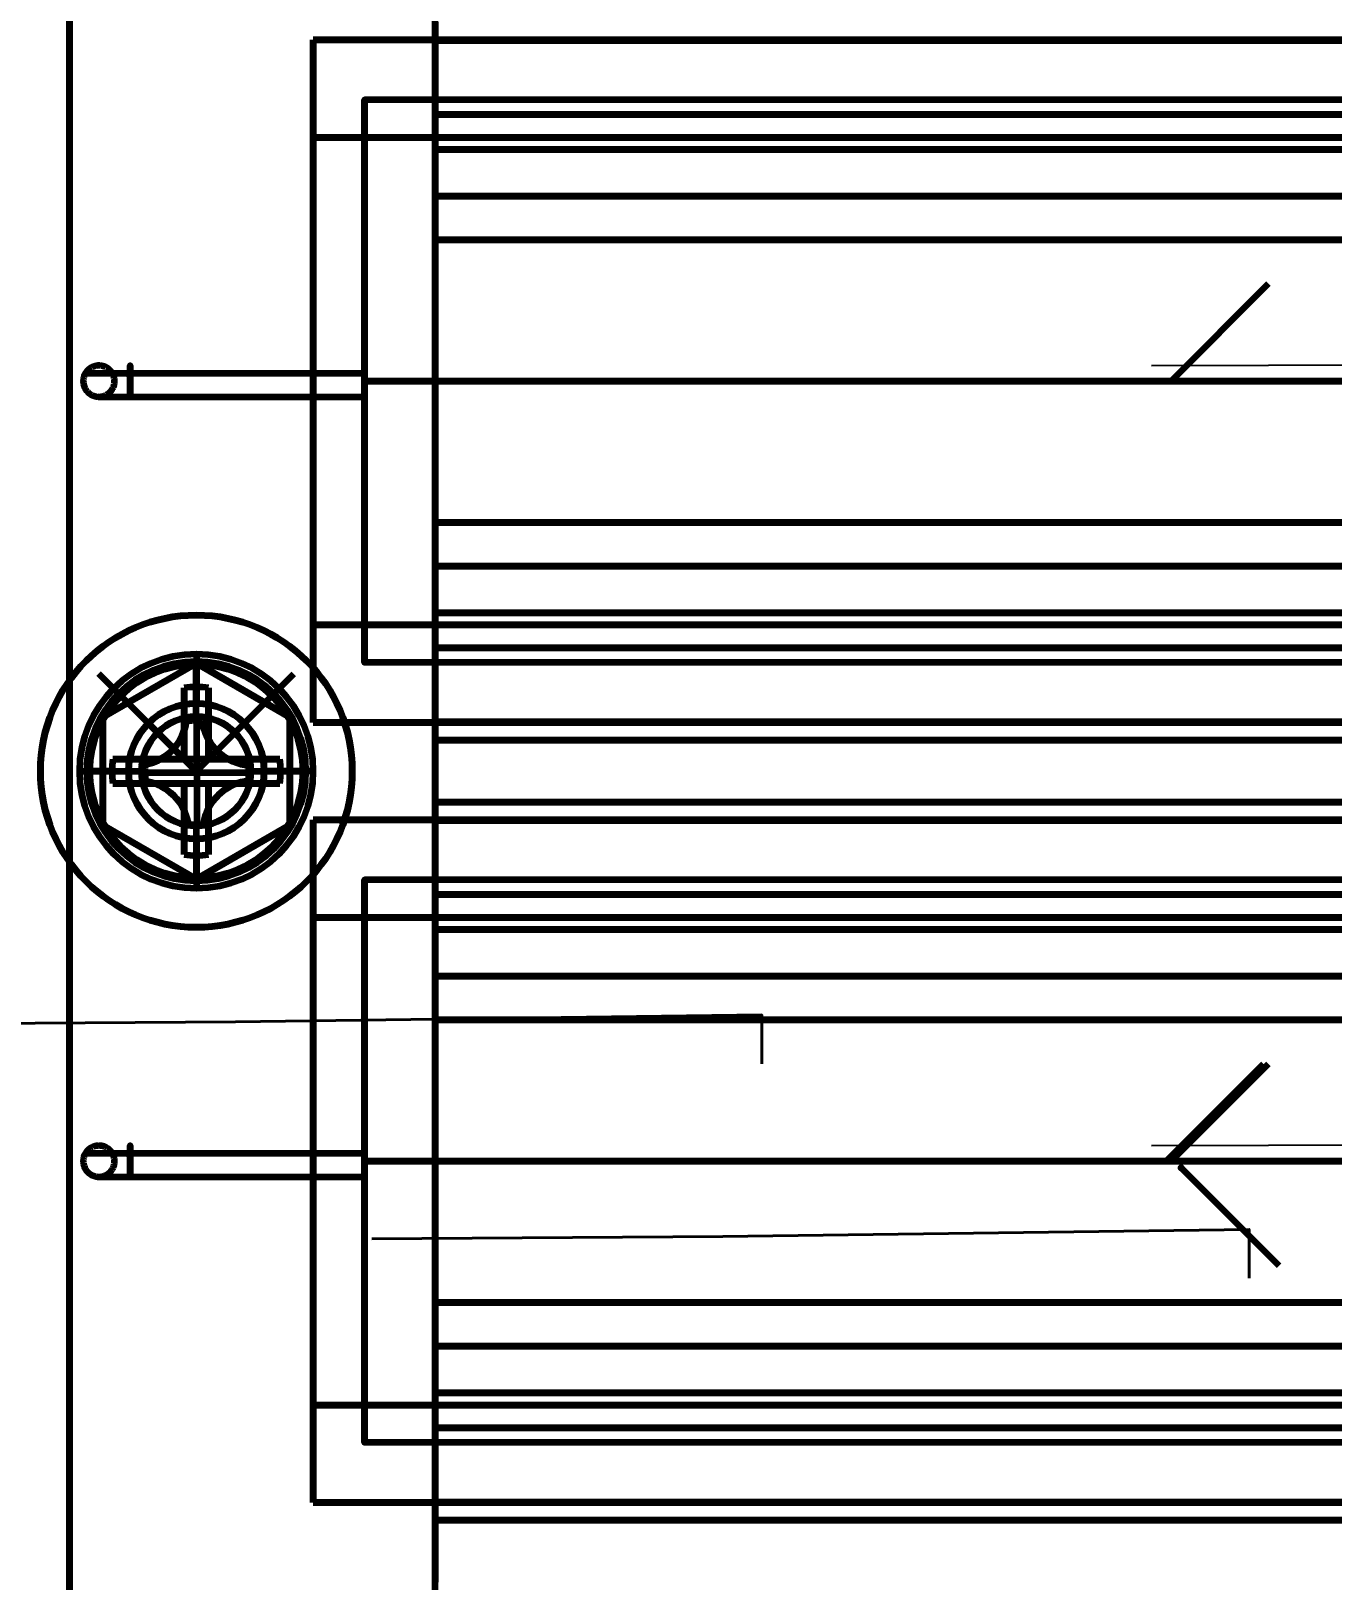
# Model space of a CAD drawing. Header units: inches. Extents: x -0.4 to 8, y -0.5 to 10.5.
# Drawn here: x 3.93 to 5.265, y 1.97 to 3.559 of the extents above; entities that cross this region are included whole.
import ezdxf

# ---------------------------------------------------------------- set-up
doc = ezdxf.new("R2010")
doc.units = ezdxf.units.IN
doc.header["$LTSCALE"] = 0.504853
doc.header["$MEASUREMENT"] = 0
for name, color, linetype in [('1', 7, 'Continuous'), ('2', 7, 'Continuous'), ('3', 7, 'Continuous'), ('65', 7, 'Continuous'), ('75', 7, 'Continuous'), ('80', 7, 'Continuous')]:
    doc.layers.add(name, color=color, linetype=linetype)
doc.styles.get("Standard").update_dxf_attribs({"font": 'ROMANS.SHX'})

# ---------------------------------------------------------------- blocks, each defined once
blk = doc.blocks.new('1809')
at = {"layer": '3', "color": 2, "linetype": 'Continuous', "lineweight": 211, "insert": (0, 0.05), "char_height": 0.05, "attachment_point": 1}
blk.add_mtext('{\\W84.000000;1}', dxfattribs=at)
blk = doc.blocks.new('1983')
at = {"layer": '3', "color": 2, "linetype": 'Continuous', "lineweight": 211, "insert": (0, 0.05, 0.047), "char_height": 0.05, "attachment_point": 1}
blk.add_mtext('{\\W84.000000;1}', dxfattribs=at)
blk = doc.blocks.new('H59')
at = {"color": 1, "linetype": 'Continuous', "lineweight": 211}
for p, q in [((-0.000094, 0.056, -0.058687), (-0.000094, 0.1125, -0.125687)), ((-0.000094, 0.056, 0.124313), (-0.000094, 0.056, -0.058687)), ((0.00066, -0.001414, -0.060366), (0.00066, 0.052031, -0.125687)), ((-0.030601, 0.01635, -0.104312), (-0.030601, 0.01635, -0.125687)), ((0.016218, 0.026528, -0.099504), (0.016218, 0.026528, -0.125687)), ((-0.112594, 0, -0.125687), (-0.056094, 0, -0.058687)), ((-0.056094, 0, -0.058687), (-0.056094, 0, 0.124313)), ((0.055906, 0, 0.124313), (0.055906, 0, -0.058687)), ((0.055906, 0, -0.058687), (0.112406, 0, -0.125687)), ((-0.052784, -0.001414, -0.125687), (0.00066, -0.001414, -0.060366)), ((0.00066, -0.001414, -0.060366), (0.054105, -0.001414, -0.125687)), ((0.00066, -0.001414, -0.060366), (0.00066, -0.054858, -0.125687)), ((-0.018388, -0.03047, -0.102979), (-0.018388, -0.03047, -0.125687)), ((0.027414, -0.020292, -0.125687), (0.027414, -0.020292, -0.100386)), ((-0.000094, -0.056, 0.124313), (-0.000094, -0.056, -0.058687)), ((-0.000094, -0.056, -0.058687), (-0.000094, -0.1125, -0.125687))]:
    blk.add_line(p, q, dxfattribs=at)
for points in [[(-0.05216, 0.006728, -0.125687), (-0.04396, 0.00903, -0.116375), (-0.039138, 0.011099, -0.111356), (-0.030601, 0.01635, -0.104312), (-0.027233, 0.019125, -0.102703), (-0.024118, 0.02216, -0.102167), (-0.020301, 0.026691, -0.103218), (-0.017733, 0.030444, -0.105327), (-0.017367, 0.031042, -0.105742), (-0.015074, 0.035266, -0.109147), (-0.011026, 0.046991, -0.121227), (-0.010765, 0.048274, -0.12268), (-0.010334, 0.050888, -0.125687)], [(-0.05216, 0.006728, -0.125687), (-0.04396, 0.00903, -0.116375), (-0.039138, 0.011099, -0.111356), (-0.030601, 0.01635, -0.104312), (-0.027233, 0.019125, -0.102703), (-0.024118, 0.02216, -0.102167), (-0.020301, 0.026691, -0.103218), (-0.017733, 0.030444, -0.105327), (-0.017367, 0.031042, -0.105742), (-0.015074, 0.035266, -0.109147), (-0.011026, 0.046991, -0.121227), (-0.010765, 0.048274, -0.12268), (-0.010334, 0.050888, -0.125687)], [(0.006016, 0.051762, -0.125687), (0.006893, 0.046666, -0.119622), (0.008217, 0.04184, -0.114032), (0.009674, 0.037917, -0.109683), (0.012139, 0.032813, -0.104489), (0.014233, 0.029342, -0.101454), (0.016546, 0.0261, -0.099196), (0.019379, 0.022735, -0.097709), (0.021379, 0.020669, -0.097375), (0.023762, 0.01848, -0.097627), (0.027535, 0.015513, -0.099185), (0.032546, 0.012346, -0.102811), (0.037585, 0.00989, -0.107564), (0.045366, 0.0073, -0.116034), (0.053596, 0.005946, -0.125687)], [(0.006016, 0.051762, -0.125687), (0.006893, 0.046666, -0.119622), (0.008217, 0.04184, -0.114032), (0.009674, 0.037917, -0.109683), (0.012139, 0.032813, -0.104489), (0.014233, 0.029342, -0.101454), (0.016546, 0.0261, -0.099196), (0.019379, 0.022735, -0.097709), (0.021379, 0.020669, -0.097375), (0.023762, 0.01848, -0.097627), (0.027535, 0.015513, -0.099185), (0.032546, 0.012346, -0.102811), (0.037585, 0.00989, -0.107564), (0.045366, 0.0073, -0.116034), (0.053596, 0.005946, -0.125687)], [(-0.008408, -0.054083, -0.125687), (-0.010196, -0.046378, -0.116901), (-0.012699, -0.039921, -0.110182), (-0.014716, -0.03603, -0.10666), (-0.017123, -0.032216, -0.103837), (-0.020065, -0.028366, -0.101921), (-0.023633, -0.024527, -0.10135), (-0.027129, -0.021418, -0.102215), (-0.031382, -0.018305, -0.104637), (-0.035458, -0.015883, -0.107921), (-0.039755, -0.013832, -0.112041), (-0.044697, -0.01203, -0.117301), (-0.052034, -0.010334, -0.125687)], [(-0.008408, -0.054083, -0.125687), (-0.010196, -0.046378, -0.116901), (-0.012699, -0.039921, -0.110182), (-0.014716, -0.03603, -0.10666), (-0.017123, -0.032216, -0.103837), (-0.020065, -0.028366, -0.101921), (-0.023633, -0.024527, -0.10135), (-0.027129, -0.021418, -0.102215), (-0.031382, -0.018305, -0.104637), (-0.035458, -0.015883, -0.107921), (-0.039755, -0.013832, -0.112041), (-0.044697, -0.01203, -0.117301), (-0.052034, -0.010334, -0.125687)], [(0.053411, -0.010002, -0.125687), (0.046028, -0.011331, -0.117125), (0.040373, -0.013122, -0.110968), (0.03428, -0.015897, -0.105107), (0.027414, -0.020292, -0.100386)], [(0.053411, -0.010002, -0.125687), (0.046028, -0.011331, -0.117125), (0.040373, -0.013122, -0.110968), (0.03428, -0.015897, -0.105107), (0.027414, -0.020292, -0.100386)], [(0.027414, -0.020292, -0.100386), (0.022411, -0.024597, -0.099219), (0.019784, -0.027356, -0.099757), (0.01735, -0.03032, -0.101161), (0.013958, -0.035354, -0.104918), (0.011595, -0.03982, -0.109172), (0.008361, -0.048752, -0.118984), (0.0072, -0.054457, -0.125687)], [(0.027414, -0.020292, -0.100386), (0.022411, -0.024597, -0.099219), (0.019784, -0.027356, -0.099757), (0.01735, -0.03032, -0.101161), (0.013958, -0.035354, -0.104918), (0.011595, -0.03982, -0.109172), (0.008361, -0.048752, -0.118984), (0.0072, -0.054457, -0.125687)]]:
    blk.add_polyline3d(points, dxfattribs=at)
at = {"color": 1, "linetype": 'Continuous', "lineweight": 211, "extrusion": (-1e-15, 0, -1)}
for centre, radius in [((0.000094, 0, 0.125687), 0.1125), ((0.000094, 0, 0.058687), 0.056)]:
    blk.add_circle(centre, radius, dxfattribs=at)
at = {"color": 1, "linetype": 'Continuous', "lineweight": 211}
for centre in [(-0.000094, 0, 0.124313), (-0.000094, 0, -0.058687)]:
    blk.add_circle(centre, 0.056, dxfattribs=at)
at = {"color": 1, "linetype": 'Continuous', "lineweight": 211, "extrusion": (1e-15, -1e-15, -1)}
blk.add_arc((0.062154, 0.058081, 0.125687), 0.052316, 187.902683, 258.987718, dxfattribs=at)
at = {"color": 1, "linetype": 'Continuous', "lineweight": 211}
for centre, radius, start, end in [((0.00066, -0.001414, -0.125687), 0.053445, 84.249559, 101.871869), ((0.00066, -0.001414, -0.125687), 0.053445, 350.753146, 7.914989), ((0.00066, -0.001414, -0.125687), 0.053445, 180.000305, 189.60803), ((0.058967, -0.062022, -0.125687), 0.052316, 96.096776, 127.092837), ((0.00066, -0.001414, -0.125687), 0.053445, 260.23106, 277.028677)]:
    blk.add_arc(centre, radius, start, end, dxfattribs=at)
at = {"color": 1, "linetype": 'Continuous', "lineweight": 211, "extrusion": (0, 1e-15, -1)}
blk.add_arc((-0.057949, 0.058081, 0.125687), 0.052316, 274.772808, 353.062951, dxfattribs=at)
at = {"color": 1, "linetype": 'Continuous', "lineweight": 211, "extrusion": (4.5e-14, 0, -1)}
blk.add_arc((-0.00066, -0.001414, 0.125687), 0.053445, 0, 8.76173, dxfattribs=at)
at = {"color": 1, "linetype": 'Continuous', "lineweight": 211, "extrusion": (-1e-15, 1e-15, -1)}
blk.add_arc((0.060118, -0.062022, 0.125687), 0.052316, 98.888782, 171.272575, dxfattribs=at)
at = {"color": 1, "linetype": 'Continuous', "lineweight": 211, "extrusion": (-2e-15, 0, -1)}
blk.add_arc((-0.058967, -0.062022, 0.125687), 0.052316, 8.314552, 52.907206, dxfattribs=at)
at = {"layer": '2', "color": 3, "linetype": 'Continuous', "lineweight": 211}
blk.add_line((-0.000071, -0.000153, -0.029578), (-0.100071, 0.099847, -0.129578), dxfattribs=at)
blk.add_point((-0.000071, -0.000153, -0.029578), dxfattribs=at)
blk = doc.blocks.new('H35')
at = {"color": 1, "linetype": 'Continuous', "lineweight": 211}
for p, q in [((-0.13, 0.13, 0.475), (-0.13, -4.14, 0.475)), ((-0.13, -4.14, 0.375), (-0.13, 0.13, 0.375)), ((-0.13, -4.14, 0.475), (-0.13, 0.13, 0.475)), ((-0.13, 0.13, 0.375), (-0.13, -4.14, 0.375)), ((0.12, -0.95, 0.475), (0.12, -0.85, 0.375)), ((0.12, -0.85, 0.375), (1.87, -0.85, 0.375)), ((1.87, -0.85, 0.375), (0.12, -0.85, 0.375)), ((0.12, -0.95, 0.475), (0.12, -0.85, 0.375)), ((0.12, -0.85, 0.375), (0.12, -1.55, 0.375)), ((0.12, -0.85, 0.375), (0.12, -1.55, 0.375)), ((0.12, -0.95, 0.475), (1.87, -0.95, 0.475)), ((1.87, -0.95, 0.475), (0.12, -0.95, 0.475)), ((0.12, -1.45, 0.475), (0.12, -0.95, 0.475)), ((0.12, -1.45, 0.475), (0.12, -0.95, 0.475)), ((0.12, -1.55, 0.375), (0.12, -1.45, 0.475)), ((0.12, -1.55, 0.375), (0.12, -1.45, 0.475)), ((0.12, -1.45, 0.475), (1.87, -1.45, 0.475)), ((1.87, -1.45, 0.475), (0.12, -1.45, 0.475)), ((0, -1.5305, 0.375), (0, -1.5305, 0.475)), ((1.87, -1.55, 0.375), (0.12, -1.55, 0.375)), ((0.12, -1.55, 0.375), (1.87, -1.55, 0.375)), ((-0.0695, -1.6, 0.375), (-0.0695, -1.6, 0.475)), ((0.0695, -1.6, 0.375), (0.0695, -1.6, 0.475)), ((0.12, -1.75, 0.475), (0.12, -1.65, 0.375)), ((1.87, -1.65, 0.375), (0.12, -1.65, 0.375)), ((0.12, -1.65, 0.375), (1.87, -1.65, 0.375)), ((0.12, -1.75, 0.475), (0.12, -1.65, 0.375)), ((0.12, -1.65, 0.375), (0.12, -2.35, 0.375)), ((0.12, -1.65, 0.375), (0.12, -2.35, 0.375)), ((0, -1.6695, 0.475), (0, -1.6695, 0.375)), ((1.87, -1.75, 0.475), (0.12, -1.75, 0.475)), ((0.12, -1.75, 0.475), (1.87, -1.75, 0.475)), ((0.12, -2.25, 0.475), (0.12, -1.75, 0.475)), ((0.12, -2.25, 0.475), (0.12, -1.75, 0.475)), ((0.12, -2.25, 0.475), (1.87, -2.25, 0.475)), ((0.12, -2.35, 0.375), (0.12, -2.25, 0.475)), ((1.87, -2.25, 0.475), (0.12, -2.25, 0.475)), ((0.12, -2.35, 0.375), (0.12, -2.25, 0.475)), ((1.87, -2.35, 0.375), (0.12, -2.35, 0.375)), ((0.12, -2.35, 0.375), (1.87, -2.35, 0.375))]:
    blk.add_line(p, q, dxfattribs=at)
at = {"color": 1, "linetype": 'Continuous', "lineweight": 211, "extrusion": (0, 0, -1)}
for centre in [(0, -1.6, -0.475), (0, -1.6, -0.375)]:
    blk.add_circle(centre, 0.0695, dxfattribs=at)
at = {"color": 1, "linetype": 'Continuous', "lineweight": 211}
for centre in [(0, -1.6, 0.375), (0, -1.6, 0.475)]:
    blk.add_circle(centre, 0.0695, dxfattribs=at)
at = {"layer": '2', "color": 3, "linetype": 'Continuous', "lineweight": 211}
blk.add_line((1.0105, -2.0069, 0.4314), (1.1105, -2.1069, 0.5314), dxfattribs=at)
blk.add_point((1.0105, -2.0069, 0.4314), dxfattribs=at)
blk = doc.blocks.new('H29')
at = {"color": 1, "linetype": 'Continuous', "lineweight": 211}
for p, q in [((-0.096, 0.055426, 0.375), (0, 0.110851, 0.375)), ((0, 0.110851, 0.375), (-0.096, 0.055426, 0.375)), ((-0.096, 0.055426), (0, 0.110851)), ((-0.096, 0.055426), (0, 0.110851)), ((0, 0.110851, 0.375), (0.096, 0.055426, 0.375)), ((0, 0.110851), (0, 0.110851, 0.375)), ((0, 0.110851), (0.096, 0.055426)), ((0.096, 0.055426, 0.375), (0, 0.110851, 0.375)), ((0, 0.110851, 0.375), (0, 0.110851)), ((0, 0.110851), (0.096, 0.055426)), ((-0.096, -0.055426, 0.375), (-0.096, 0.055426, 0.375)), ((-0.096, 0.055426, 0.375), (-0.096, 0.055426)), ((-0.096, -0.055426), (-0.096, 0.055426)), ((-0.096, 0.055426), (-0.096, 0.055426, 0.375)), ((-0.096, 0.055426, 0.375), (-0.096, -0.055426, 0.375)), ((-0.096, -0.055426), (-0.096, 0.055426)), ((0, 0.056), (0, 0.056, 0.375)), ((0.096, -0.055426, 0.375), (0.096, 0.055426, 0.375)), ((0.096, 0.055426, 0.375), (0.096, 0.055426)), ((0.096, 0.055426), (0.096, -0.055426)), ((0.096, 0.055426, 0.375), (0.096, -0.055426, 0.375)), ((0.096, 0.055426), (0.096, -0.055426)), ((0.096, 0.055426), (0.096, 0.055426, 0.375)), ((-0.056, 0), (-0.056, 0, 0.375)), ((0.056, 0, 0.375), (0.056, 0)), ((0, -0.110851, 0.375), (-0.096, -0.055426, 0.375)), ((-0.096, -0.055426), (-0.096, -0.055426, 0.375)), ((-0.096, -0.055426, 0.375), (0, -0.110851, 0.375)), ((0, -0.110851), (-0.096, -0.055426)), ((0, -0.110851), (-0.096, -0.055426)), ((-0.096, -0.055426, 0.375), (-0.096, -0.055426)), ((0.096, -0.055426, 0.375), (0, -0.110851, 0.375)), ((0.096, -0.055426), (0, -0.110851)), ((0, -0.110851, 0.375), (0.096, -0.055426, 0.375)), ((0.096, -0.055426), (0, -0.110851)), ((0, -0.056), (0, -0.056, 0.375)), ((0.096, -0.055426), (0.096, -0.055426, 0.375)), ((0.096, -0.055426, 0.375), (0.096, -0.055426)), ((0, -0.110851, 0.375), (0, -0.110851)), ((0, -0.110851), (0, -0.110851, 0.375))]:
    blk.add_line(p, q, dxfattribs=at)
at = {"color": 1, "linetype": 'Continuous', "lineweight": 211, "extrusion": (0, 0, -1)}
blk.add_circle((0, 0), 0.056, dxfattribs=at)
at = {"color": 1, "linetype": 'Continuous', "lineweight": 211}
for centre in [(0, 0, 0.375), (0, 0, 0.375), (0, 0)]:
    blk.add_circle(centre, 0.056, dxfattribs=at)
at = {"layer": '2', "color": 3, "linetype": 'Continuous', "lineweight": 211}
blk.add_line((0, 0, 0.187527), (0.1, 0.1, 0.287527), dxfattribs=at)
blk.add_point((0, 0, 0.187527), dxfattribs=at)
blk = doc.blocks.new('H47')
at = {"color": 1, "linetype": 'Continuous', "lineweight": 211}
for p, q in [((0, 0.16, -0.062), (0, 0.16, -0.125)), ((0, 0.12, -0.125), (0, 0.0695, -0.0679)), ((0, 0.0695, -0.0679), (0, 0.0695, -0.062)), ((-0.16, 0, -0.125), (-0.16, 0, -0.062)), ((-0.12, 0, -0.125), (-0.0695, 0, -0.0679)), ((-0.0695, 0, -0.0679), (-0.0695, 0, -0.062)), ((0.12, 0, -0.125), (0.0695, 0, -0.0679)), ((0.0695, 0, -0.0679), (0.0695, 0, -0.062)), ((0.16, 0, -0.062), (0.16, 0, -0.125)), ((0, -0.0695, -0.0679), (0, -0.12, -0.125)), ((0, -0.0695, -0.062), (0, -0.0695, -0.0679)), ((0, -0.16, -0.062), (0, -0.16, -0.125))]:
    blk.add_line(p, q, dxfattribs=at)
at = {"color": 1, "linetype": 'Continuous', "lineweight": 211, "extrusion": (-1e-15, 0, -1)}
for centre, radius in [((0, 0, 0.125), 0.16), ((0, 0, 0.125), 0.12), ((0, 0, 0.125), 0.12), ((0, 0, 0.0679), 0.0695), ((0, 0, 0.062), 0.0695)]:
    blk.add_circle(centre, radius, dxfattribs=at)
at = {"color": 1, "linetype": 'Continuous', "lineweight": 211}
for centre, radius in [((0, 0, -0.062), 0.16), ((0, 0, -0.062), 0.16), ((0, 0, -0.125), 0.16), ((0, 0, -0.0679), 0.0695), ((0, 0, -0.062), 0.0695)]:
    blk.add_circle(centre, radius, dxfattribs=at)
at = {"layer": '2', "color": 1, "linetype": 'Continuous', "lineweight": 211}
blk.add_line((0, 0, -0.0899), (-0.1, 0.1, -0.1899), dxfattribs=at)
blk.add_point((0, 0, -0.0899), dxfattribs=at)
blk = doc.blocks.new('C17')
at = {"color": 1, "linetype": 'Continuous', "lineweight": 211}
for p, q in [((1.9275, 0.2885, 0.2885), (0.2725, 0.2885, 0.2885)), ((1.9275, 0.2885, 0.2885), (0.2725, 0.2885, 0.2885)), ((1.9275, 0.2885, 0.2885), (0.2725, 0.2885, 0.2885)), ((0.2725, 0, 0.577), (1.9275, 0, 0.577)), ((1.9275, 0), (0.2725, 0)), ((0.2725, 0, 0.577), (1.9275, 0, 0.577)), ((1.9275, 0), (0.2725, 0)), ((0.2725, 0, 0.577), (1.9275, 0, 0.577)), ((1.9275, 0), (0.2725, 0)), ((1.9275, -0.2885, 0.2885), (0.2725, -0.2885, 0.2885)), ((1.9275, -0.2885, 0.2885), (0.2725, -0.2885, 0.2885)), ((1.9275, -0.2885, 0.2885), (0.2725, -0.2885, 0.2885))]:
    blk.add_line(p, q, dxfattribs=at)
at = {"color": 1, "linetype": 'Continuous', "lineweight": 211, "extrusion": (-1, 0, 0)}
blk.add_circle((0, 0.2885, -0.2725), 0.2885, dxfattribs=at)
blk.add_circle((0, 0.2885, -0.2725), 0.2885, dxfattribs=at)
blk.add_circle((0, 0.2885, -0.2725), 0.2885, dxfattribs=at)
at = {"color": 1, "linetype": 'Continuous', "lineweight": 211, "extrusion": (1, 0, 0)}
blk.add_circle((0, 0.2885, 0.2725), 0.2885, dxfattribs=at)
at = {"layer": '1', "color": 2, "linetype": 'Continuous', "lineweight": 211}
for points, weights, knots in [([(0, -0.016, -0.082), (-0.027713, -0.016, -0.082), (-0.013856, 0.008, -0.082), (0, 0.032, -0.082), (0.013856, 0.008, -0.082), (0.027713, -0.016, -0.082), (0, -0.016, -0.082)], [1, 0.5, 1, 0.5, 1, 0.5, 1], [0, 0, 0, 0.33333333, 0.33333333, 0.66666667, 0.66666667, 1, 1, 1]), ([(0, -0.016, 0.2565), (-0.027713, -0.016, 0.2565), (-0.013856, 0.008, 0.2565), (0, 0.032, 0.2565), (0.013856, 0.008, 0.2565), (0.027713, -0.016, 0.2565), (0, -0.016, 0.2565)], [1, 0.5, 1, 0.5, 1, 0.5, 1], [0, 0, 0, 0.33333333, 0.33333333, 0.66666667, 0.66666667, 1, 1, 1]), ([(0.032, -0.016, 0.2885), (0.032, -0.016, 0.316213), (0.032, 0.008, 0.302356), (0.032, 0.032, 0.2885), (0.032, 0.008, 0.274644), (0.032, -0.016, 0.260787), (0.032, -0.016, 0.2885)], [1, 0.5, 1, 0.5, 1, 0.5, 1], [0, 0, 0, 0.33333333, 0.33333333, 0.66666667, 0.66666667, 1, 1, 1]), ([(0.2725, -0.016, 0.2885), (0.2725, -0.016, 0.260787), (0.2725, 0.008, 0.274644), (0.2725, 0.032, 0.2885), (0.2725, 0.008, 0.302356), (0.2725, -0.016, 0.316213), (0.2725, -0.016, 0.2885)], [1, 0.5, 1, 0.5, 1, 0.5, 1], [0, 0, 0, 0.33333333, 0.33333333, 0.66666667, 0.66666667, 1, 1, 1]), ([(0.2725, 0.008, 0.302356), (0.15225, 0.008, 0.302356), (0.032, 0.008, 0.302356), (-0.013856, 0.008, 0.302356), (-0.013856, 0.008, 0.2565), (-0.013856, 0.008, 0.08725), (-0.013856, 0.008, -0.082)], [1, 1, 1, 0.707106781187, 1, 1, 1], [0, 0, 0, 0.38525933, 0.38525933, 0.4577535, 0.4577535, 1, 1, 1]), ([(0.2725, 0.008, 0.274644), (0.15225, 0.008, 0.274644), (0.032, 0.008, 0.274644), (0.013856, 0.008, 0.274644), (0.013856, 0.008, 0.2565), (0.013856, 0.008, 0.08725), (0.013856, 0.008, -0.082)], [1, 1, 1, 0.707106781187, 1, 1, 1], [0, 0, 0, 0.38525933, 0.38525933, 0.4577535, 0.4577535, 1, 1, 1]), ([(0, -0.016, -0.082), (0, -0.016, 0.08725), (0, -0.016, 0.2565), (0, -0.016, 0.2885), (0.032, -0.016, 0.2885), (0.15225, -0.016, 0.2885), (0.2725, -0.016, 0.2885)], [1, 1, 1, 0.707106781187, 1, 1, 1], [0, 0, 0, 0.5422465, 0.5422465, 0.61474067, 0.61474067, 1, 1, 1])]:
    blk.add_rational_spline(points, weights, degree=2, knots=knots, dxfattribs=at)
at = {"layer": '2', "color": 2, "linetype": 'Continuous', "lineweight": 211}
blk.add_line((1.1, 0, 0.2885), (1.2, 0.1, 0.3885), dxfattribs=at)
blk.add_point((1.1, 0, 0.2885), dxfattribs=at)
at = {"layer": '3', "color": 2, "linetype": 'Continuous', "lineweight": 211, "insert": (0, 0.02), "char_height": 0.02, "attachment_point": 1}
blk.add_mtext('{\\W210.000000;1}', dxfattribs=at)
blk = doc.blocks.new('C15')
at = {"color": 1, "linetype": 'Continuous', "lineweight": 211}
for p, q in [((1.9275, 0.2885, 0.2885), (0.2725, 0.2885, 0.2885)), ((1.9275, 0.2885, 0.2885), (0.2725, 0.2885, 0.2885)), ((1.9275, 0.2885, 0.2885), (0.2725, 0.2885, 0.2885)), ((0.2725, 0, 0.577), (1.9275, 0, 0.577)), ((1.9275, 0), (0.2725, 0)), ((0.2725, 0, 0.577), (1.9275, 0, 0.577)), ((1.9275, 0), (0.2725, 0)), ((0.2725, 0, 0.577), (1.9275, 0, 0.577)), ((1.9275, 0), (0.2725, 0)), ((1.9275, -0.2885, 0.2885), (0.2725, -0.2885, 0.2885)), ((1.9275, -0.2885, 0.2885), (0.2725, -0.2885, 0.2885)), ((1.9275, -0.2885, 0.2885), (0.2725, -0.2885, 0.2885))]:
    blk.add_line(p, q, dxfattribs=at)
at = {"color": 1, "linetype": 'Continuous', "lineweight": 211, "extrusion": (-1, 0, 0)}
blk.add_circle((0, 0.2885, -0.2725), 0.2885, dxfattribs=at)
blk.add_circle((0, 0.2885, -0.2725), 0.2885, dxfattribs=at)
blk.add_circle((0, 0.2885, -0.2725), 0.2885, dxfattribs=at)
at = {"color": 1, "linetype": 'Continuous', "lineweight": 211, "extrusion": (1, 0, 0)}
blk.add_circle((0, 0.2885, 0.2725), 0.2885, dxfattribs=at)
at = {"layer": '1', "color": 2, "linetype": 'Continuous', "lineweight": 211}
for points, weights, knots in [([(0, -0.016, -0.082), (-0.027713, -0.016, -0.082), (-0.013856, 0.008, -0.082), (0, 0.032, -0.082), (0.013856, 0.008, -0.082), (0.027713, -0.016, -0.082), (0, -0.016, -0.082)], [1, 0.5, 1, 0.5, 1, 0.5, 1], [0, 0, 0, 0.33333333, 0.33333333, 0.66666667, 0.66666667, 1, 1, 1]), ([(0, -0.016, 0.2565), (-0.027713, -0.016, 0.2565), (-0.013856, 0.008, 0.2565), (0, 0.032, 0.2565), (0.013856, 0.008, 0.2565), (0.027713, -0.016, 0.2565), (0, -0.016, 0.2565)], [1, 0.5, 1, 0.5, 1, 0.5, 1], [0, 0, 0, 0.33333333, 0.33333333, 0.66666667, 0.66666667, 1, 1, 1]), ([(0.032, -0.016, 0.2885), (0.032, -0.016, 0.316213), (0.032, 0.008, 0.302356), (0.032, 0.032, 0.2885), (0.032, 0.008, 0.274644), (0.032, -0.016, 0.260787), (0.032, -0.016, 0.2885)], [1, 0.5, 1, 0.5, 1, 0.5, 1], [0, 0, 0, 0.33333333, 0.33333333, 0.66666667, 0.66666667, 1, 1, 1]), ([(0.2725, -0.016, 0.2885), (0.2725, -0.016, 0.260787), (0.2725, 0.008, 0.274644), (0.2725, 0.032, 0.2885), (0.2725, 0.008, 0.302356), (0.2725, -0.016, 0.316213), (0.2725, -0.016, 0.2885)], [1, 0.5, 1, 0.5, 1, 0.5, 1], [0, 0, 0, 0.33333333, 0.33333333, 0.66666667, 0.66666667, 1, 1, 1]), ([(0.2725, 0.008, 0.302356), (0.15225, 0.008, 0.302356), (0.032, 0.008, 0.302356), (-0.013856, 0.008, 0.302356), (-0.013856, 0.008, 0.2565), (-0.013856, 0.008, 0.08725), (-0.013856, 0.008, -0.082)], [1, 1, 1, 0.707106781187, 1, 1, 1], [0, 0, 0, 0.38525933, 0.38525933, 0.4577535, 0.4577535, 1, 1, 1]), ([(0.2725, 0.008, 0.274644), (0.15225, 0.008, 0.274644), (0.032, 0.008, 0.274644), (0.013856, 0.008, 0.274644), (0.013856, 0.008, 0.2565), (0.013856, 0.008, 0.08725), (0.013856, 0.008, -0.082)], [1, 1, 1, 0.707106781187, 1, 1, 1], [0, 0, 0, 0.38525933, 0.38525933, 0.4577535, 0.4577535, 1, 1, 1]), ([(0, -0.016, -0.082), (0, -0.016, 0.08725), (0, -0.016, 0.2565), (0, -0.016, 0.2885), (0.032, -0.016, 0.2885), (0.15225, -0.016, 0.2885), (0.2725, -0.016, 0.2885)], [1, 1, 1, 0.707106781187, 1, 1, 1], [0, 0, 0, 0.5422465, 0.5422465, 0.61474067, 0.61474067, 1, 1, 1])]:
    blk.add_rational_spline(points, weights, degree=2, knots=knots, dxfattribs=at)
at = {"layer": '2', "color": 2, "linetype": 'Continuous', "lineweight": 211}
blk.add_line((1.1, 0, 0.2885), (1.2, 0.1, 0.3885), dxfattribs=at)
blk.add_point((1.1, 0, 0.2885), dxfattribs=at)
at = {"layer": '3', "color": 2, "linetype": 'Continuous', "lineweight": 211, "insert": (0, 0.02), "char_height": 0.02, "attachment_point": 1}
blk.add_mtext('{\\W210.000000;1}', dxfattribs=at)
blk = doc.blocks.new('H23')
at = {"color": 1, "linetype": 'Continuous', "lineweight": 211}
for p, q in [((0, 0.1095, 0.475), (0, 0.1095, 0.521)), ((-0.012574, 0.0125, 0.535238), (-0.012574, 0.085476, 0.535238)), ((-0.012574, 0.085476, 0.535238), (-0.012574, 0.0125, 0.535238)), ((0.012426, 0.085498, 0.535238), (0.012426, 0.0125, 0.535238)), ((0.012426, 0.0125, 0.535238), (0.012426, 0.085498, 0.535238)), ((0, 0.056, 0.475), (0, 0.056, 0.225)), ((-0.1095, 0, 0.475), (-0.1095, 0, 0.521)), ((-0.085566, 0.0125, 0.5352), (0.085566, 0.0125, 0.5352)), ((0.085566, 0.0125, 0.5352), (-0.085566, 0.0125, 0.5352)), ((-0.056, 0, 0.475), (-0.056, 0, 0.225)), ((-0.012574, 0.0125, 0.554073), (-0.012574, 0.0125, 0.535238)), ((0.012426, 0.0125, 0.535238), (-0.012574, 0.0125, 0.535238)), ((-0.012574, 0.0125, 0.535238), (-0.012574, 0.0125, 0.554069)), ((-0.012574, 0.0125, 0.535238), (0.012426, 0.0125, 0.535238)), ((0.012426, 0.0125, 0.554078), (0.012426, 0.0125, 0.535238)), ((0.012426, 0.0125, 0.535238), (0.012426, 0.0125, 0.554083)), ((0.056, 0, 0.475), (0.056, 0, 0.225)), ((0.1095, 0, 0.521), (0.1095, 0, 0.475)), ((0.085566, -0.0125, 0.5352), (-0.085566, -0.0125, 0.5352)), ((-0.085566, -0.0125, 0.5352), (0.085566, -0.0125, 0.5352)), ((-0.012574, -0.0125, 0.535238), (-0.012574, -0.0125, 0.554073)), ((-0.012574, -0.085476, 0.535238), (-0.012574, -0.0125, 0.535238)), ((-0.012574, -0.0125, 0.554069), (-0.012574, -0.0125, 0.535238)), ((-0.012574, -0.0125, 0.535238), (0.012426, -0.0125, 0.535238)), ((0.012426, -0.0125, 0.535238), (-0.012574, -0.0125, 0.535238)), ((-0.012574, -0.0125, 0.535238), (-0.012574, -0.085476, 0.535238)), ((0.012426, -0.0125, 0.535238), (0.012426, -0.0125, 0.554078)), ((0.012426, -0.0125, 0.554083), (0.012426, -0.0125, 0.535238)), ((0.012426, -0.0125, 0.535238), (0.012426, -0.085498, 0.535238)), ((0.012426, -0.085498, 0.535238), (0.012426, -0.0125, 0.535238)), ((0, -0.056, 0.225), (0, -0.056, 0.475)), ((0, -0.1095, 0.475), (0, -0.1095, 0.521))]:
    blk.add_line(p, q, dxfattribs=at)
for points in [[(-0.012574, 0.085476, 0.535238), (-0.012574, 0.079041, 0.538149), (-0.012574, 0.072537, 0.540819), (-0.012574, 0.065615, 0.543372), (-0.012574, 0.058633, 0.545659), (-0.012574, 0.047163, 0.548813), (-0.012574, 0.03969, 0.550479), (-0.012574, 0.032106, 0.551866), (-0.012574, 0.026034, 0.55276), (-0.012574, 0.021778, 0.553274), (-0.012574, 0.020527, 0.553407), (-0.012574, 0.016575, 0.553776), (-0.012574, 0.013402, 0.554015), (-0.012574, 0.0125, 0.554073)], [(-0.012574, 0.085476, 0.535238), (-0.012574, 0.079041, 0.538149), (-0.012574, 0.072537, 0.540819), (-0.012574, 0.065615, 0.543372), (-0.012574, 0.058633, 0.545659), (-0.012574, 0.047163, 0.548813), (-0.012574, 0.03969, 0.550479), (-0.012574, 0.032106, 0.551866), (-0.012574, 0.026034, 0.55276), (-0.012574, 0.021778, 0.553274), (-0.012574, 0.020527, 0.553407), (-0.012574, 0.016575, 0.553776), (-0.012574, 0.013402, 0.554015), (-0.012574, 0.0125, 0.554073)], [(0.012426, 0.0125, 0.554083), (0.012426, 0.01546, 0.553875), (0.012426, 0.020617, 0.553407), (0.012426, 0.021523, 0.553311), (0.012426, 0.028929, 0.552367), (0.012426, 0.036074, 0.551188), (0.012426, 0.047202, 0.548813), (0.012426, 0.059973, 0.545252), (0.012426, 0.072563, 0.540819), (0.012426, 0.079064, 0.538149), (0.012426, 0.085498, 0.535238)], [(0.012426, 0.0125, 0.554083), (0.012426, 0.01546, 0.553875), (0.012426, 0.020617, 0.553407), (0.012426, 0.021523, 0.553311), (0.012426, 0.028929, 0.552367), (0.012426, 0.036074, 0.551188), (0.012426, 0.047202, 0.548813), (0.012426, 0.059973, 0.545252), (0.012426, 0.072563, 0.540819), (0.012426, 0.079064, 0.538149), (0.012426, 0.085498, 0.535238)], [(-0.012574, 0.0125, 0.554073), (-0.015065, 0.0125, 0.553901), (-0.019846, 0.0125, 0.553481), (-0.020572, 0.0125, 0.553407), (-0.024982, 0.0125, 0.5529), (-0.031273, 0.0125, 0.552005), (-0.039292, 0.0125, 0.550565), (-0.047183, 0.0125, 0.548813), (-0.055807, 0.0125, 0.54651), (-0.06435, 0.0125, 0.543813), (-0.07255, 0.0125, 0.540819), (-0.079093, 0.0125, 0.538131), (-0.085566, 0.0125, 0.5352)], [(-0.012574, 0.0125, 0.554073), (-0.015065, 0.0125, 0.553901), (-0.019846, 0.0125, 0.553481), (-0.020572, 0.0125, 0.553407), (-0.024982, 0.0125, 0.5529), (-0.031273, 0.0125, 0.552005), (-0.039292, 0.0125, 0.550565), (-0.047183, 0.0125, 0.548813), (-0.055807, 0.0125, 0.54651), (-0.06435, 0.0125, 0.543813), (-0.07255, 0.0125, 0.540819), (-0.079093, 0.0125, 0.538131), (-0.085566, 0.0125, 0.5352)], [(0.085566, 0.0125, 0.5352), (0.082523, 0.0125, 0.536612), (0.07255, 0.0125, 0.540819), (0.059958, 0.0125, 0.545252), (0.047183, 0.0125, 0.548813), (0.038709, 0.0125, 0.550681), (0.031321, 0.0125, 0.551997), (0.023713, 0.0125, 0.553056), (0.020572, 0.0125, 0.553407), (0.016371, 0.0125, 0.553797), (0.013138, 0.0125, 0.554037), (0.012426, 0.0125, 0.554083)], [(0.085566, 0.0125, 0.5352), (0.082523, 0.0125, 0.536612), (0.07255, 0.0125, 0.540819), (0.059958, 0.0125, 0.545252), (0.047183, 0.0125, 0.548813), (0.038709, 0.0125, 0.550681), (0.031321, 0.0125, 0.551997), (0.023713, 0.0125, 0.553056), (0.020572, 0.0125, 0.553407), (0.016371, 0.0125, 0.553797), (0.013138, 0.0125, 0.554037), (0.012426, 0.0125, 0.554083)], [(-0.085566, -0.0125, 0.5352), (-0.079093, -0.0125, 0.538131), (-0.07255, -0.0125, 0.540819), (-0.06435, -0.0125, 0.543813), (-0.055807, -0.0125, 0.54651), (-0.047183, -0.0125, 0.548813), (-0.039292, -0.0125, 0.550565), (-0.031273, -0.0125, 0.552005), (-0.024982, -0.0125, 0.5529), (-0.020572, -0.0125, 0.553407), (-0.019846, -0.0125, 0.553481), (-0.015065, -0.0125, 0.553901), (-0.012574, -0.0125, 0.554073)], [(-0.085566, -0.0125, 0.5352), (-0.079093, -0.0125, 0.538131), (-0.07255, -0.0125, 0.540819), (-0.06435, -0.0125, 0.543813), (-0.055807, -0.0125, 0.54651), (-0.047183, -0.0125, 0.548813), (-0.039292, -0.0125, 0.550565), (-0.031273, -0.0125, 0.552005), (-0.024982, -0.0125, 0.5529), (-0.020572, -0.0125, 0.553407), (-0.019846, -0.0125, 0.553481), (-0.015065, -0.0125, 0.553901), (-0.012574, -0.0125, 0.554073)], [(-0.012574, -0.0125, 0.554073), (-0.012574, -0.013402, 0.554015), (-0.012574, -0.016575, 0.553776), (-0.012574, -0.020527, 0.553407), (-0.012574, -0.021778, 0.553274), (-0.012574, -0.026034, 0.55276), (-0.012574, -0.032106, 0.551866), (-0.012574, -0.03969, 0.550479), (-0.012574, -0.047163, 0.548813), (-0.012574, -0.058633, 0.545659), (-0.012574, -0.065615, 0.543372), (-0.012574, -0.072537, 0.540819), (-0.012574, -0.079041, 0.538149), (-0.012574, -0.085476, 0.535238)], [(-0.012574, -0.0125, 0.554073), (-0.012574, -0.013402, 0.554015), (-0.012574, -0.016575, 0.553776), (-0.012574, -0.020527, 0.553407), (-0.012574, -0.021778, 0.553274), (-0.012574, -0.026034, 0.55276), (-0.012574, -0.032106, 0.551866), (-0.012574, -0.03969, 0.550479), (-0.012574, -0.047163, 0.548813), (-0.012574, -0.058633, 0.545659), (-0.012574, -0.065615, 0.543372), (-0.012574, -0.072537, 0.540819), (-0.012574, -0.079041, 0.538149), (-0.012574, -0.085476, 0.535238)], [(0.012426, -0.0125, 0.554083), (0.013138, -0.0125, 0.554037), (0.016371, -0.0125, 0.553797), (0.020572, -0.0125, 0.553407), (0.023713, -0.0125, 0.553056), (0.031321, -0.0125, 0.551997), (0.038709, -0.0125, 0.550681), (0.047183, -0.0125, 0.548813), (0.059958, -0.0125, 0.545252), (0.07255, -0.0125, 0.540819), (0.082523, -0.0125, 0.536612), (0.085566, -0.0125, 0.5352)], [(0.012426, -0.085498, 0.535238), (0.012426, -0.079064, 0.538149), (0.012426, -0.072563, 0.540819), (0.012426, -0.059973, 0.545252), (0.012426, -0.047202, 0.548813), (0.012426, -0.036074, 0.551188), (0.012426, -0.028929, 0.552367), (0.012426, -0.021523, 0.553311), (0.012426, -0.020617, 0.553407), (0.012426, -0.01546, 0.553875), (0.012426, -0.0125, 0.554083)], [(0.012426, -0.0125, 0.554083), (0.013138, -0.0125, 0.554037), (0.016371, -0.0125, 0.553797), (0.020572, -0.0125, 0.553407), (0.023713, -0.0125, 0.553056), (0.031321, -0.0125, 0.551997), (0.038709, -0.0125, 0.550681), (0.047183, -0.0125, 0.548813), (0.059958, -0.0125, 0.545252), (0.07255, -0.0125, 0.540819), (0.082523, -0.0125, 0.536612), (0.085566, -0.0125, 0.5352)], [(0.012426, -0.085498, 0.535238), (0.012426, -0.079064, 0.538149), (0.012426, -0.072563, 0.540819), (0.012426, -0.059973, 0.545252), (0.012426, -0.047202, 0.548813), (0.012426, -0.036074, 0.551188), (0.012426, -0.028929, 0.552367), (0.012426, -0.021523, 0.553311), (0.012426, -0.020617, 0.553407), (0.012426, -0.01546, 0.553875), (0.012426, -0.0125, 0.554083)]]:
    blk.add_polyline3d(points, dxfattribs=at)
at = {"color": 1, "linetype": 'Continuous', "lineweight": 211, "extrusion": (0, 0, -1)}
for centre, radius in [((0, 0, -0.521), 0.111346), ((0, 0, -0.521), 0.111345), ((0, 0, -0.475), 0.1095), ((0, 0, -0.521), 0.1095), ((0, 0, -0.475), 0.1095), ((0, 0, -0.225), 0.056)]:
    blk.add_circle(centre, radius, dxfattribs=at)
at = {"color": 1, "linetype": 'Continuous', "lineweight": 211}
for centre, radius in [((0, 0, 0.521), 0.1095), ((0, 0, 0.475), 0.056), ((0, 0, 0.475), 0.056), ((0, 0, 0.225), 0.056)]:
    blk.add_circle(centre, radius, dxfattribs=at)
at = {"color": 1, "linetype": 'Continuous', "lineweight": 211, "extrusion": (-1, 0, 0)}
blk.add_arc((0, 0.354861), 0.2, 115.593272, 123.829806, dxfattribs=at)
at = {"color": 1, "linetype": 'Continuous', "lineweight": 211}
for centre, radius, start, end in [((0, 0, 0.535238), 0.086396, 81.730414, 98.368234), ((0, 0, 0.535238), 0.086396, 81.730433, 98.368253), ((0, 0, 0.5352), 0.086474, 171.688681, 188.311134), ((0, 0, 0.5352), 0.086474, 171.688662, 188.311115), ((0, 0, 0.5352), 0.086474, 360, 8.311323), ((0, 0, 0.5352), 0.086474, 0, 8.311323), ((0, 0, 0.5352), 0.086474, 351.688681, 0.000004), ((0, 0, 0.5352), 0.086474, 351.688665, 359.999988), ((0, 0, 0.535238), 0.086396, 261.631736, 278.269556), ((0, 0, 0.535238), 0.086396, 261.631753, 278.269572)]:
    blk.add_arc(centre, radius, start, end, dxfattribs=at)
at = {"color": 1, "linetype": 'Continuous', "lineweight": 211, "extrusion": (0, -1, 0)}
for start, end in [(115.618146, 123.829804), (56.170211, 64.381869)]:
    blk.add_arc((0, 0.354861), 0.2, start, end, dxfattribs=at)
at = {"color": 1, "linetype": 'Continuous', "lineweight": 211, "extrusion": (1, 1e-15, 0)}
blk.add_arc((0, 0.354861), 0.2, 115.593273, 123.829807, dxfattribs=at)
at = {"layer": '2', "color": 3, "linetype": 'Continuous', "lineweight": 211}
blk.add_line((0, 0, 0.35), (0.1, 0.1, 0.45), dxfattribs=at)
blk.add_point((0, 0, 0.35), dxfattribs=at)
blk = doc.blocks.new('H71')
at = {"color": 1, "linetype": 'Continuous', "lineweight": 211}
for p, q in [((0.245, -0.850498, 0.374445), (0.245, -0.749502, 0.374445)), ((0.245, -0.850498, 0.374445), (0.245, -0.749502, 0.374445)), ((0.245, -0.962463, 0.486312), (0.245, -0.850498, 0.374445)), ((0.245, -0.962463, 0.486312), (0.245, -0.850498, 0.374445)), ((1.745, -0.850498, 0.374445), (0.245, -0.850498, 0.374445)), ((0.245, -0.850498, 0.374445), (1.745, -0.850498, 0.374445)), ((0.245, -0.926576, 0.380541), (1.745, -0.926576, 0.380541)), ((1.745, -0.926576, 0.380541), (0.245, -0.926576, 0.380541)), ((0.245, -1.010225, 0.56734), (0.245, -0.962463, 0.486312)), ((0.245, -0.962463, 0.486312), (1.745, -0.962463, 0.486312)), ((1.745, -0.962463, 0.486312), (0.245, -0.962463, 0.486312)), ((0.245, -1.010225, 0.56734), (0.245, -0.962463, 0.486312)), ((1.745, -1.010225, 0.56734), (0.245, -1.010225, 0.56734)), ((0.245, -1.010225, 0.56734), (1.745, -1.010225, 0.56734)), ((0.245, -1.055005, 0.607603), (1.745, -1.055005, 0.607603)), ((1.745, -1.055005, 0.607603), (0.245, -1.055005, 0.607603)), ((1.745, -1.2, 0.577), (0.245, -1.2, 0.577)), ((0.245, -1.344994, 0.607603), (1.745, -1.344994, 0.607603)), ((1.745, -1.344994, 0.607603), (0.245, -1.344994, 0.607603)), ((1.745, -1.389774, 0.567341), (0.245, -1.389774, 0.567341)), ((0.245, -1.437537, 0.486312), (0.245, -1.389775, 0.567341)), ((0.245, -1.389775, 0.567341), (1.745, -1.389775, 0.567341)), ((0.245, -1.437537, 0.486312), (0.245, -1.389775, 0.567341)), ((0.245, -1.549502, 0.374445), (0.245, -1.437537, 0.486312)), ((0.245, -1.437537, 0.486312), (1.745, -1.437537, 0.486312)), ((1.745, -1.437537, 0.486312), (0.245, -1.437537, 0.486312)), ((0.245, -1.549502, 0.374445), (0.245, -1.437537, 0.486312)), ((0.245, -1.473424, 0.380541), (1.745, -1.473424, 0.380541)), ((1.745, -1.473424, 0.380541), (0.245, -1.473424, 0.380541)), ((0.245, -1.650498, 0.374445), (0.245, -1.549502, 0.374445)), ((0.245, -1.549502, 0.374445), (1.745, -1.549502, 0.374445)), ((1.745, -1.549502, 0.374445), (0.245, -1.549502, 0.374445)), ((0.245, -1.650498, 0.374445), (0.245, -1.549502, 0.374445)), ((0.245, -1.568198, 0.312445), (0.245, -1.631802, 0.312445)), ((1.745, -1.568198, 0.312445), (0.245, -1.568198, 0.312445)), ((0.245, -1.568198, 0.312445), (0.245, -1.631802, 0.312445)), ((0.245, -1.568198, 0.312445), (1.745, -1.568198, 0.312445)), ((1.745, -1.631802, 0.312445), (0.245, -1.631802, 0.312445)), ((0.245, -1.631802, 0.312445), (1.745, -1.631802, 0.312445)), ((0.245, -1.762463, 0.486312), (0.245, -1.650498, 0.374445)), ((1.745, -1.650498, 0.374445), (0.245, -1.650498, 0.374445)), ((0.245, -1.650498, 0.374445), (1.745, -1.650498, 0.374445)), ((0.245, -1.762463, 0.486312), (0.245, -1.650498, 0.374445)), ((1.745, -1.726576, 0.380541), (0.245, -1.726576, 0.380541)), ((0.245, -1.726576, 0.380541), (1.745, -1.726576, 0.380541)), ((0.245, -1.810225, 0.56734), (0.245, -1.762463, 0.486312)), ((1.745, -1.762463, 0.486312), (0.245, -1.762463, 0.486312)), ((0.245, -1.762463, 0.486312), (1.745, -1.762463, 0.486312)), ((0.245, -1.810225, 0.56734), (0.245, -1.762463, 0.486312)), ((1.745, -1.810225, 0.56734), (0.245, -1.810225, 0.56734)), ((0.245, -1.810225, 0.56734), (1.745, -1.810225, 0.56734)), ((0.245, -1.855005, 0.607603), (1.745, -1.855005, 0.607603)), ((1.745, -1.855005, 0.607603), (0.245, -1.855005, 0.607603)), ((1.745, -2, 0.577), (0.245, -2, 0.577)), ((1.745, -2.144994, 0.607603), (0.245, -2.144994, 0.607603)), ((0.245, -2.144994, 0.607603), (1.745, -2.144994, 0.607603)), ((1.745, -2.189774, 0.567341), (0.245, -2.189774, 0.567341)), ((0.245, -2.237537, 0.486312), (0.245, -2.189775, 0.567341)), ((0.245, -2.189775, 0.567341), (1.745, -2.189775, 0.567341)), ((0.245, -2.237537, 0.486312), (0.245, -2.189775, 0.567341)), ((0.245, -2.349502, 0.374445), (0.245, -2.237537, 0.486312)), ((1.745, -2.237537, 0.486312), (0.245, -2.237537, 0.486312)), ((0.245, -2.237537, 0.486312), (1.745, -2.237537, 0.486312)), ((0.245, -2.349502, 0.374445), (0.245, -2.237537, 0.486312)), ((1.745, -2.273424, 0.380541), (0.245, -2.273424, 0.380541)), ((0.245, -2.273424, 0.380541), (1.745, -2.273424, 0.380541)), ((0.245, -2.450498, 0.374445), (0.245, -2.349502, 0.374445)), ((0.245, -2.349502, 0.374445), (1.745, -2.349502, 0.374445)), ((1.745, -2.349502, 0.374445), (0.245, -2.349502, 0.374445)), ((0.245, -2.450498, 0.374445), (0.245, -2.349502, 0.374445)), ((0.245, -2.368198, 0.312445), (0.245, -2.431802, 0.312445)), ((1.745, -2.368198, 0.312445), (0.245, -2.368198, 0.312445)), ((0.245, -2.368198, 0.312445), (1.745, -2.368198, 0.312445)), ((0.245, -2.368198, 0.312445), (0.245, -2.431802, 0.312445))]:
    blk.add_line(p, q, dxfattribs=at)
at = {"color": 1, "linetype": 'Continuous', "lineweight": 211, "extrusion": (-1, 0, -1e-15)}
for centre, start, end in [((0.831802, 0.412445, -0.245), 269.999962, 341.395604), ((1.568198, 0.412445, -0.245), 198.604507, 270.000149), ((1.631802, 0.412445, -0.245), 269.999962, 341.395604), ((2.368198, 0.412445, -0.245), 198.604507, 270.000149)]:
    blk.add_arc(centre, 0.1, start, end, dxfattribs=at)
at = {"color": 1, "linetype": 'Continuous', "lineweight": 211, "extrusion": (-1, -2e-15, 4e-15)}
for centre in [(0.831802, 0.412445, -0.245), (1.631802, 0.412445, -0.245)]:
    blk.add_arc(centre, 0.1, 269.999962, 341.395604, dxfattribs=at)
at = {"color": 1, "linetype": 'Continuous', "lineweight": 211, "extrusion": (1, -1e-15, 0)}
for centre in [(-1.2, 0.2885, 0.245), (-2, 0.2885, 0.245)]:
    blk.add_arc(centre, 0.2885, 18.604519, 161.395452, dxfattribs=at)
at = {"color": 1, "linetype": 'Continuous', "lineweight": 211, "extrusion": (1, 0, 1e-15)}
for centre in [(-1.2, 0.2885, 0.245), (-2, 0.2885, 0.245)]:
    blk.add_arc(centre, 0.2885, 18.604519, 161.395452, dxfattribs=at)
at = {"color": 1, "linetype": 'Continuous', "lineweight": 211, "extrusion": (-1, 1e-15, 1e-15)}
for centre in [(1.096373, 0.516561, -0.245), (1.896373, 0.516561, -0.245)]:
    blk.add_arc(centre, 0.1, 114.436333, 149.48299, dxfattribs=at)
at = {"color": 1, "linetype": 'Continuous', "lineweight": 211, "extrusion": (-1, -1e-15, 5e-15)}
blk.add_arc((1.096373, 0.516561, -0.245), 0.1, 114.436333, 149.48299, dxfattribs=at)
at = {"color": 1, "linetype": 'Continuous', "lineweight": 211, "extrusion": (-1, 0, 0)}
for centre in [(1.2, 0.2885, -0.245), (2, 0.2885, -0.245)]:
    blk.add_arc(centre, 0.3505, 65.563846, 114.436279, dxfattribs=at)
at = {"color": 1, "linetype": 'Continuous', "lineweight": 211, "extrusion": (-1, -2e-15, -1e-14)}
blk.add_arc((1.2, 0.2885, -0.245), 0.3505, 65.563846, 114.436279, dxfattribs=at)
at = {"color": 1, "linetype": 'Continuous', "lineweight": 211, "extrusion": (-1, -1e-15, 1e-15)}
for centre in [(1.303627, 0.516561, -0.245), (2.103627, 0.516561, -0.245)]:
    blk.add_arc(centre, 0.1, 30.517096, 65.563753, dxfattribs=at)
at = {"color": 1, "linetype": 'Continuous', "lineweight": 211, "extrusion": (-1, 5e-15, 0)}
blk.add_arc((1.303627, 0.516561, -0.245), 0.1, 30.517096, 65.563753, dxfattribs=at)
at = {"color": 1, "linetype": 'Continuous', "lineweight": 211, "extrusion": (-1, 1e-15, 4e-15)}
blk.add_arc((1.568198, 0.412445, -0.245), 0.1, 198.604507, 270.000149, dxfattribs=at)
at = {"color": 1, "linetype": 'Continuous', "lineweight": 211, "extrusion": (-1, 1.2e-14, 1.3e-14)}
blk.add_arc((1.896373, 0.516561, -0.245), 0.1, 114.436333, 149.48299, dxfattribs=at)
at = {"color": 1, "linetype": 'Continuous', "lineweight": 211, "extrusion": (-1, -2e-15, -1.5e-14)}
blk.add_arc((2, 0.2885, -0.245), 0.3505, 65.563846, 114.436279, dxfattribs=at)
at = {"color": 1, "linetype": 'Continuous', "lineweight": 211, "extrusion": (-1, -1e-15, 7e-15)}
blk.add_arc((2.103627, 0.516561, -0.245), 0.1, 30.517096, 65.563753, dxfattribs=at)
at = {"color": 1, "linetype": 'Continuous', "lineweight": 211, "extrusion": (-1, 3e-15, 2e-15)}
blk.add_arc((2.368198, 0.412445, -0.245), 0.1, 198.604507, 270.000149, dxfattribs=at)
at = {"layer": '2', "color": 3, "linetype": 'Continuous', "lineweight": 211}
blk.add_line((0.995, -1.999994, 0.482296), (1.095, -1.899994, 0.582296), dxfattribs=at)
blk.add_point((0.995, -1.999994, 0.482296), dxfattribs=at)
blk = doc.blocks.new('W1')
at = {"layer": '3', "color": 2, "linetype": 'Continuous', "lineweight": 211, "insert": (0, 0.05), "char_height": 0.05, "attachment_point": 1}
blk.add_mtext('{\\W84.000000;1}', dxfattribs=at)

msp = doc.modelspace()

# ---------------------------------------------------------------- block references
at = {"layer": '65', "color": 8, "linetype": 'Continuous', "lineweight": 211}
for name, p in [('C17', (4, 3.2)), ('C15', (4, 2.4))]:
    msp.add_blockref(name, p, dxfattribs=at)
at = {"layer": '75', "color": 8, "linetype": 'Continuous', "lineweight": 211}
for name, p in [('W1', (2.7, 2.5)), ('1809', (3.2, 2.28)), ('1983', (2.7, 2.5))]:
    msp.add_blockref(name, p, dxfattribs=at)
at = {"layer": '80', "color": 8, "linetype": 'Continuous', "lineweight": 211}
for name, p in [('H35', (4.1, 4.4)), ('H71', (4.1, 4.4)), ('H47', (4.1, 2.8)), ('H59', (4.1, 2.8)), ('H23', (4.1, 2.8)), ('H29', (4.1, 2.8))]:
    msp.add_blockref(name, p, dxfattribs=at)

doc.saveas('drawing.dxf')
